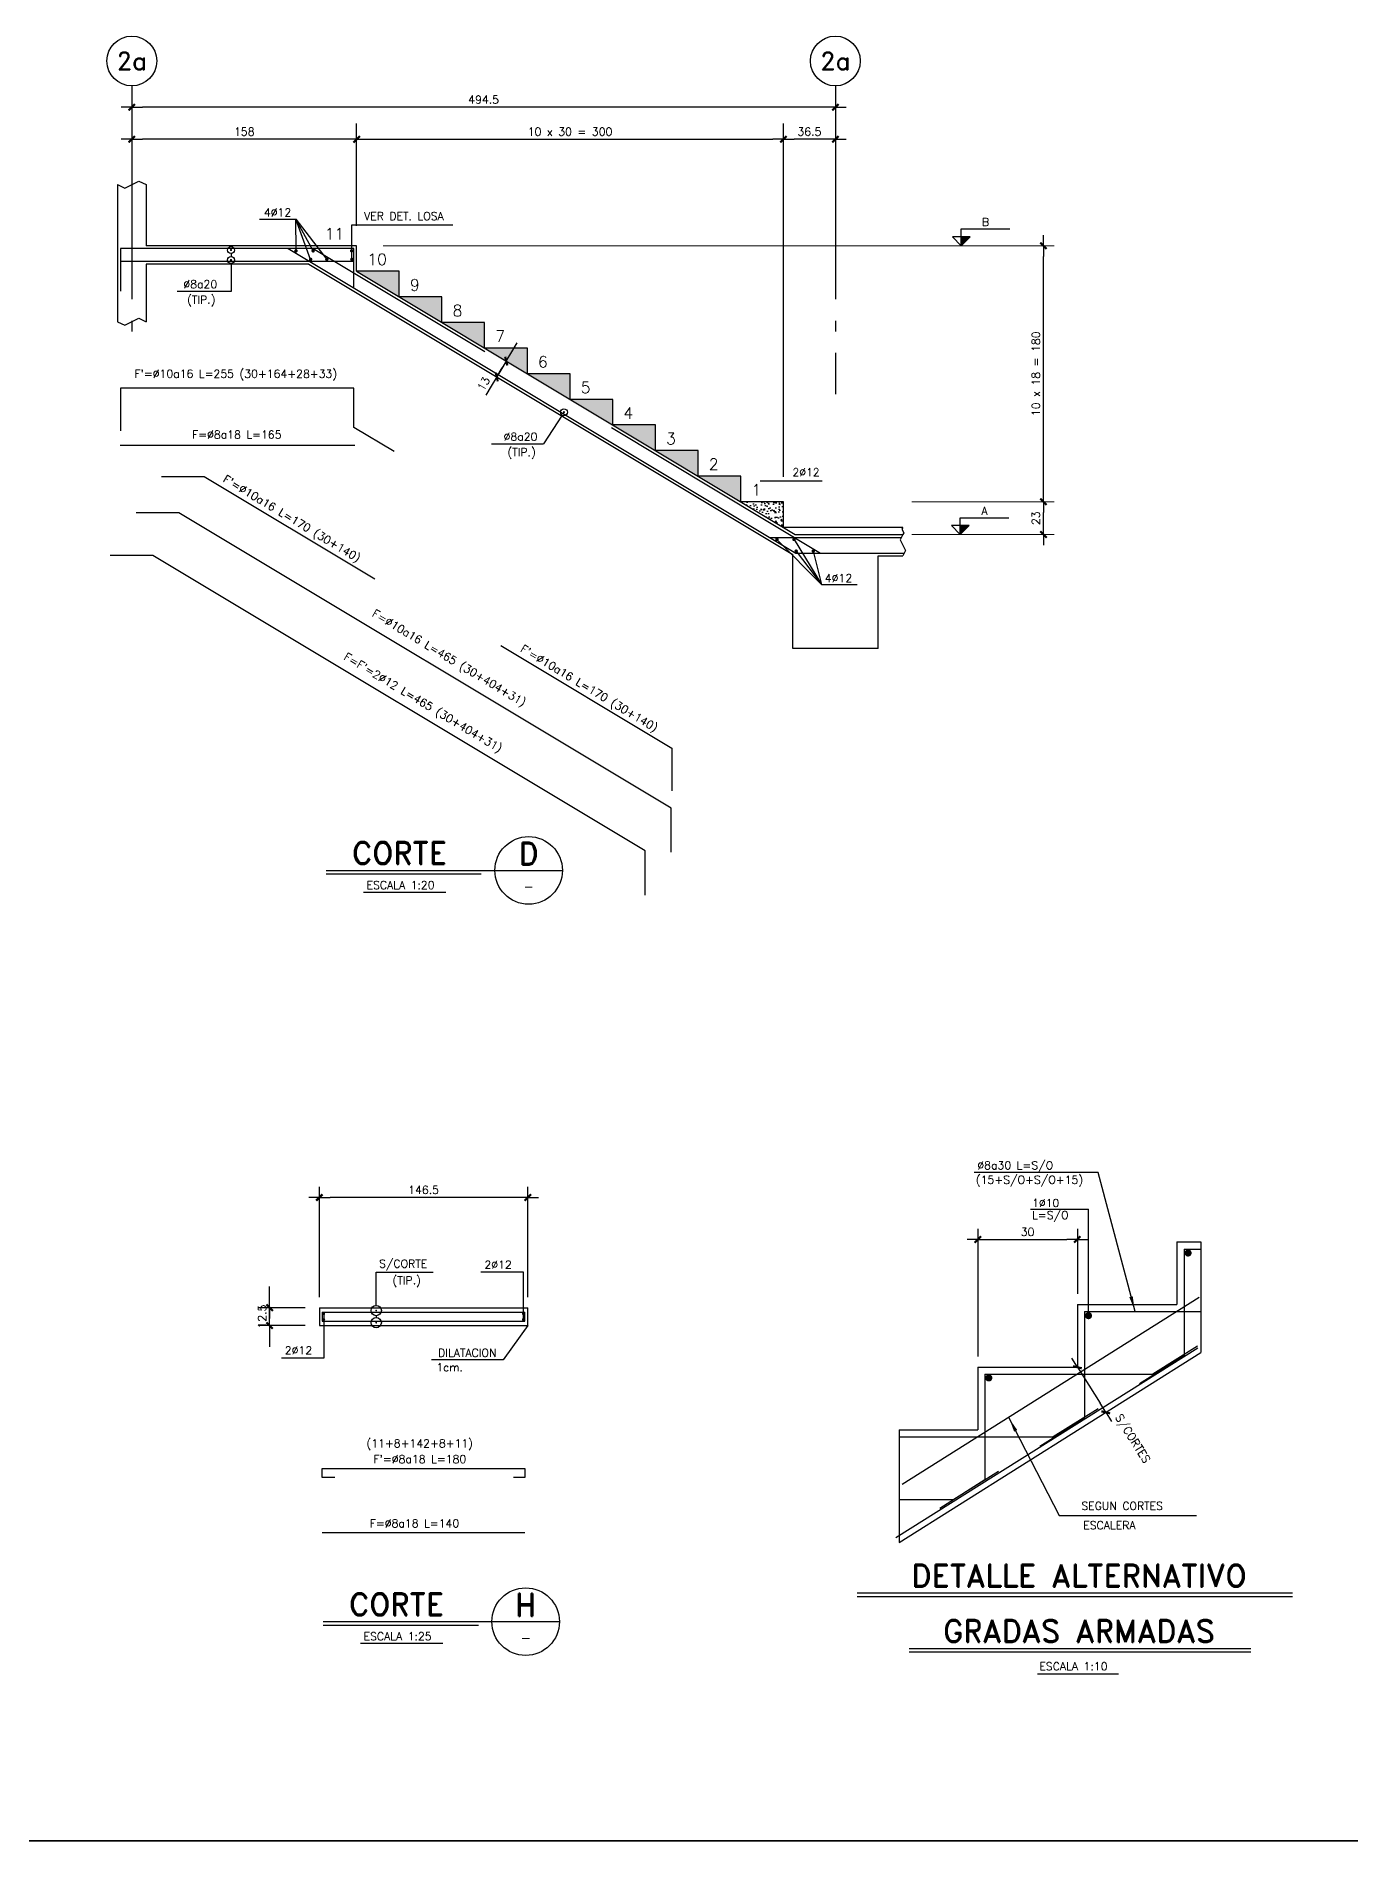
# Model space of a CAD drawing. Extents: x -58 to 5689, y 66 to 4123.
# Drawn here: x 1790 to 3639, y 68 to 2605 of the extents above; entities that cross this region are included whole.
import ezdxf
from ezdxf.enums import TextEntityAlignment as Align

# ---------------------------------------------------------------- set-up
doc = ezdxf.new("R2010")
doc.units = 0
doc.header["$LTSCALE"] = 30
doc.header["$MEASUREMENT"] = 0
doc.linetypes.add('EJES', pattern=[12.5, 10, -1, 0.5, -1])
doc.layers.get('0').update_dxf_attribs({"linetype": 'CONTINUOUS'})
for name, color, linetype in [('CONTORNOS', 3, 'CONTINUOUS'), ('RLA-CORTES', 5, 'CONTINUOUS'), ('RLA-EJES', 1, 'EJES'), ('RLA-FE', 7, 'CONTINUOUS'), ('RLA-FORMATO', 7, 'CONTINUOUS'), ('RLA-GRADAS', 3, 'CONTINUOUS'), ('RLA-TEXTOS-SM', 3, 'CONTINUOUS'), ('RLA-TEXTOS1', 9, 'CONTINUOUS'), ('TEXTOS-SM', 3, 'CONTINUOUS')]:
    doc.layers.add(name, color=color, linetype=linetype)
doc.styles.add('ROMAND', font='romand', dxfattribs={"height": 31.5})
doc.styles.add('ROMANS', font='romans.shx', dxfattribs={"height": 11.25})
doc.styles.add('ROMANS0', font='romans.shx')
doc.styles.add('SIETE50', font='ROMAND.SHX', dxfattribs={"height": 31.5})
doc.linetypes.add('LCORTE25', pattern='A,1.2,[136,ltypeshp.shx,S=0.2,R=0,X=0,Y=0],-0.8,1.12', length=3.12)
doc.dimstyles.new('ING10', dxfattribs={"dimscale": 50, "dimtxt": 11.25, "dimasz": 0.3, "dimexe": 0, "dimexo": 0, "dimgap": 0.1, "dimtad": 1, "dimdec": 1, "dimlfac": 0.2, "dimzin": 12, "dimdsep": 46, "dimtxsty": 'ROMANS', "dimblk": 'TICK1', "dimcen": 0.09, "dimclrd": 2, "dimclre": 1, "dimclrt": 3, "dimadec": 0, "dimazin": 0, "dimtfac": 1, "dimtdec": 1, "dimtix": 1, "dimtmove": 2, "dimatfit": 3, "dimldrblk": 'TICK1', "dimfxl": 0, "dimfxlon": 1, "dimtolj": 1, "dimtzin": 0, "dimarcsym": 0})
doc.dimstyles.new('ING25', dxfattribs={"dimscale": 50, "dimtxt": 0.27, "dimasz": 0.3, "dimexe": 0, "dimexo": 0, "dimgap": 0.1, "dimtad": 1, "dimdec": 1, "dimlfac": 0.5, "dimzin": 12, "dimdsep": 46, "dimtxsty": 'ROMANS', "dimblk": 'TICK1', "dimcen": 0.09, "dimclrd": 2, "dimclre": 1, "dimclrt": 3, "dimadec": 0, "dimazin": 0, "dimtfac": 1, "dimtdec": 1, "dimtix": 1, "dimtmove": 2, "dimatfit": 3, "dimldrblk": 'TICK1', "dimfxl": 0, "dimfxlon": 1, "dimtolj": 1, "dimtzin": 0, "dimarcsym": 0})

# ---------------------------------------------------------------- blocks, each defined once
blk = doc.blocks.new('TICK1')
at = {"color": 2}
for points in [[(0, 0), (-1, 0)], [(0, 0), (1, 0)]]:
    blk.add_lwpolyline(points, dxfattribs=at)
at = {"color": 2, "const_width": 0.2}
blk.add_lwpolyline([(-0.3, -0.3), (0.3, 0.3)], dxfattribs=at)
blk = doc.blocks.new('*D11')
at = {"layer": 'RLA-CORTES', "color": 2, "lineweight": -2, "transparency": 16777216}
blk.add_line((3262.1, 721.2), (3286, 683.2), dxfattribs=at)
at = {"layer": 'RLA-CORTES', "color": 2, "lineweight": -2, "transparency": 16777216, "xscale": 15, "yscale": 15, "zscale": 15}
for p, rotation in [((3254.1, 733.9), 122.1669440745156), ((3294, 670.5), 302.1669440745156)]:
    blk.add_blockref('TICK1', p, dxfattribs=dict(at, rotation=rotation))
at = {"layer": 'RLA-CORTES', "color": 3, "transparency": 16777216, "insert": (3330.6, 632.7), "char_height": 11.25, "attachment_point": 5, "rotation": 302.1669, "style": 'ROMANS'}
blk.add_mtext('\\A1;S/CORTES', dxfattribs=at)
blk = doc.blocks.new('Flecha')
at = {"color": 2}
blk.add_lwpolyline([(1.2, 0, 0, 2.5, 0), (10.8, 0, 2.5, 2.5, 0)], format="xyseb", dxfattribs=at)
blk = doc.blocks.new('*D12')
at = {"layer": 'RLA-CORTES', "color": 2, "lineweight": -2, "transparency": 16777216}
blk.add_line((3129.1, 913.5), (3239.1, 913.5), dxfattribs=at)
at = {"layer": 'RLA-CORTES', "color": 2, "lineweight": -2, "transparency": 16777216, "xscale": 15, "yscale": 15, "zscale": 15, "rotation": 180}
blk.add_blockref('TICK1', (3114.1, 913.5), dxfattribs=at)
at = {"layer": 'RLA-CORTES', "color": 2, "lineweight": -2, "transparency": 16777216, "xscale": 15, "yscale": 15, "zscale": 15}
blk.add_blockref('TICK1', (3254.1, 913.5), dxfattribs=at)
at = {"layer": 'RLA-CORTES', "color": 3, "transparency": 16777216, "insert": (3184.1, 924.1), "char_height": 11.25, "attachment_point": 5, "style": 'ROMANS'}
blk.add_mtext('\\A1;30', dxfattribs=at)
blk = doc.blocks.new('*D17')
at = {"layer": 'RLA-CORTES', "color": 2, "lineweight": -2, "transparency": 16777216}
blk.add_line((2466.5, 972.5), (2203.5, 972.5), dxfattribs=at)
at = {"layer": 'RLA-CORTES', "color": 2, "lineweight": -2, "transparency": 16777216, "xscale": 15, "yscale": 15, "zscale": 15, "rotation": 180}
blk.add_blockref('TICK1', (2188.5, 972.5), dxfattribs=at)
at = {"layer": 'RLA-CORTES', "color": 2, "lineweight": -2, "transparency": 16777216, "xscale": 15, "yscale": 15, "zscale": 15}
blk.add_blockref('TICK1', (2481.5, 972.5), dxfattribs=at)
at = {"layer": 'RLA-CORTES', "color": 3, "transparency": 16777216, "insert": (2335, 983.2), "char_height": 11.25, "attachment_point": 5, "style": 'ROMANS'}
blk.add_mtext('\\A1;146.5', dxfattribs=at)
blk = doc.blocks.new('T-CORTE')
at = {"color": 6}
for p, q in [((-169.7, -4.9), (162.3, -4.9)), ((-169.7, -9.9), (48.3, -9.9))]:
    blk.add_line(p, q, dxfattribs=at)
at = {"color": 3}
blk.add_line((-117.3, -35.3), (-1.8, -35.3), dxfattribs=at)
blk.add_circle((114.8, -4.9), 47.5, dxfattribs=at)
at = {"color": 6, "style": 'SIETE50'}
blk.add_text('CORTE', height=31.5, dxfattribs=at).set_placement((-133.4, 3.7))
blk.add_attdef('A', text='', height=31.5, dxfattribs=at).set_placement((114.9, 18.7), align=Align.MIDDLE_CENTER)
at = {"color": 3, "style": 'ROMANS'}
blk.add_attdef('ESCALA', (-113, -31.1), '', height=11.2, dxfattribs=at)
blk.add_attdef('-', text='', height=13, dxfattribs=at).set_placement((115, -27.7), align=Align.MIDDLE)
blk = doc.blocks.new('*D18')
at = {"layer": 'RLA-CORTES', "color": 2, "lineweight": -2, "transparency": 16777216}
for p, q in [((2118.6, 832.5), (2118.6, 847.5)), ((2118.6, 792.5), (2118.6, 817.5)), ((2118.6, 777.5), (2118.6, 762.5))]:
    blk.add_line(p, q, dxfattribs=at)
at = {"layer": 'RLA-CORTES', "color": 2, "lineweight": -2, "transparency": 16777216, "xscale": 15, "yscale": 15, "zscale": 15}
for p, rotation in [((2118.6, 817.5), 270), ((2118.6, 792.5), 90)]:
    blk.add_blockref('TICK1', p, dxfattribs=dict(at, rotation=rotation))
at = {"layer": 'RLA-CORTES', "color": 3, "transparency": 16777216, "insert": (2108, 805), "char_height": 11.25, "attachment_point": 5, "rotation": 90, "style": 'ROMANS'}
blk.add_mtext('\\A1;12.5', dxfattribs=at)
blk = doc.blocks.new('*D52')
at = {"layer": 'RLA-CORTES', "color": 2, "lineweight": -2, "transparency": 16777216}
blk.add_line((2255.9, 2459.9), (2825.9, 2459.9), dxfattribs=at)
at = {"layer": 'RLA-CORTES', "color": 2, "lineweight": -2, "transparency": 16777216, "xscale": 15, "yscale": 15, "zscale": 15, "rotation": 180}
blk.add_blockref('TICK1', (2240.9, 2459.9), dxfattribs=at)
at = {"layer": 'RLA-CORTES', "color": 2, "lineweight": -2, "transparency": 16777216, "xscale": 15, "yscale": 15, "zscale": 15}
blk.add_blockref('TICK1', (2840.9, 2459.9), dxfattribs=at)
at = {"layer": 'RLA-CORTES', "color": 3, "transparency": 16777216, "insert": (2540.9, 2470.6), "char_height": 11.25, "attachment_point": 5, "style": 'ROMANS'}
blk.add_mtext('\\A1;10 x 30 = 300', dxfattribs=at)
blk = doc.blocks.new('*D53')
at = {"layer": 'RLA-CORTES', "color": 2, "lineweight": -2, "transparency": 16777216}
blk.add_line((2225.9, 2459.9), (1939.9, 2459.9), dxfattribs=at)
at = {"layer": 'RLA-CORTES', "color": 2, "lineweight": -2, "transparency": 16777216, "xscale": 15, "yscale": 15, "zscale": 15, "rotation": 180}
blk.add_blockref('TICK1', (1924.9, 2459.9), dxfattribs=at)
at = {"layer": 'RLA-CORTES', "color": 2, "lineweight": -2, "transparency": 16777216, "xscale": 15, "yscale": 15, "zscale": 15}
blk.add_blockref('TICK1', (2240.9, 2459.9), dxfattribs=at)
at = {"layer": 'RLA-CORTES', "color": 3, "transparency": 16777216, "insert": (2082.9, 2470.6), "char_height": 11.25, "attachment_point": 5, "style": 'ROMANS'}
blk.add_mtext('\\A1;158', dxfattribs=at)
blk = doc.blocks.new('*D54')
at = {"layer": 'RLA-CORTES', "color": 2, "lineweight": -2, "transparency": 16777216}
blk.add_line((2898.9, 2504.9), (1939.9, 2504.9), dxfattribs=at)
at = {"layer": 'RLA-CORTES', "color": 2, "lineweight": -2, "transparency": 16777216, "xscale": 15, "yscale": 15, "zscale": 15, "rotation": 180}
blk.add_blockref('TICK1', (1924.9, 2504.9), dxfattribs=at)
at = {"layer": 'RLA-CORTES', "color": 2, "lineweight": -2, "transparency": 16777216, "xscale": 15, "yscale": 15, "zscale": 15}
blk.add_blockref('TICK1', (2913.9, 2504.9), dxfattribs=at)
at = {"layer": 'RLA-CORTES', "color": 3, "transparency": 16777216, "insert": (2419.4, 2515.6), "char_height": 11.25, "attachment_point": 5, "style": 'ROMANS'}
blk.add_mtext('\\A1;494.5', dxfattribs=at)
blk = doc.blocks.new('EJE-1')
at = {"color": 3, "linetype": 'Continuous'}
blk.add_circle((0, 0), 35, dxfattribs=at)
at = {"color": 5, "linetype": 'Continuous', "style": 'ROMAND'}
blk.add_attdef('0', text='', height=25, dxfattribs=at).set_placement((0.2, 0), align=Align.MIDDLE)
blk = doc.blocks.new('nivel-el')
at = {"linetype": 'Continuous'}
blk.add_hatch(color=1, dxfattribs=at).paths.add_polyline_path([(0, 0), (12.5, 12.5), (0, 12.5)])
at = {"color": 3}
blk.add_lwpolyline([(0, 0), (12.5, 12.5), (0, 12.5), (-12.5, 12.5), (0, 0), (0, 12.5), (0, 23.6), (68.4, 23.6)], dxfattribs=at)
at = {"color": 3, "style": 'ROMANS'}
blk.add_attdef('%%P0.00', text='', height=11.2, dxfattribs=at).set_placement((34, 27.7), align=Align.CENTER)
blk = doc.blocks.new('*D55')
at = {"layer": 'RLA-CORTES', "color": 2, "lineweight": -2, "transparency": 16777216}
blk.add_line((3206.4, 1965.3), (3206.4, 2295.3), dxfattribs=at)
at = {"layer": 'RLA-CORTES', "color": 2, "lineweight": -2, "transparency": 16777216, "xscale": 15, "yscale": 15, "zscale": 15}
for p, rotation in [((3206.4, 2310.3), 90), ((3206.4, 1950.3), 270)]:
    blk.add_blockref('TICK1', p, dxfattribs=dict(at, rotation=rotation))
at = {"layer": 'RLA-CORTES', "color": 3, "transparency": 16777216, "insert": (3195.8, 2130.3), "char_height": 11.25, "attachment_point": 5, "rotation": 90, "style": 'ROMANS'}
blk.add_mtext('\\A1;10 x 18 = 180', dxfattribs=at)
blk = doc.blocks.new('*D56')
at = {"layer": 'RLA-CORTES', "color": 2, "lineweight": -2, "transparency": 16777216}
blk.add_line((3206.4, 1919.3), (3206.4, 1935.3), dxfattribs=at)
at = {"layer": 'RLA-CORTES', "color": 2, "lineweight": -2, "transparency": 16777216, "xscale": 15, "yscale": 15, "zscale": 15}
for p, rotation in [((3206.4, 1950.3), 90), ((3206.4, 1904.3), 270)]:
    blk.add_blockref('TICK1', p, dxfattribs=dict(at, rotation=rotation))
at = {"layer": 'RLA-CORTES', "color": 3, "transparency": 16777216, "insert": (3195.8, 1927.3), "char_height": 11.25, "attachment_point": 5, "rotation": 90, "style": 'ROMANS'}
blk.add_mtext('\\A1;23', dxfattribs=at)
blk = doc.blocks.new('*D61')
at = {"layer": 'RLA-CORTES', "color": 2, "lineweight": -2, "transparency": 16777216}
for p, q in [((2459, 2161), (2466.7, 2173.9)), ((2451.2, 2148.1), (2437.9, 2125.8)), ((2430.1, 2113), (2422.4, 2100.1))]:
    blk.add_line(p, q, dxfattribs=at)
at = {"layer": 'RLA-CORTES', "color": 2, "lineweight": -2, "transparency": 16777216, "xscale": 15, "yscale": 15, "zscale": 15}
for p, rotation in [((2451.2, 2148.1), 239.0362434680275), ((2437.9, 2125.8), 59.03624346802755)]:
    blk.add_blockref('TICK1', p, dxfattribs=dict(at, rotation=rotation))
at = {"layer": 'RLA-CORTES', "color": 3, "transparency": 16777216, "insert": (2419.4, 2116.2), "char_height": 11.25, "attachment_point": 5, "rotation": 59.0362, "style": 'ROMANS'}
blk.add_mtext('\\A1;13', dxfattribs=at)
blk = doc.blocks.new('*D67')
at = {"layer": 'RLA-CORTES', "color": 2, "lineweight": -2, "transparency": 16777216}
blk.add_line((2898.9, 2459.9), (2855.9, 2459.9), dxfattribs=at)
at = {"layer": 'RLA-CORTES', "color": 2, "lineweight": -2, "transparency": 16777216, "xscale": 15, "yscale": 15, "zscale": 15, "rotation": 180}
blk.add_blockref('TICK1', (2840.9, 2459.9), dxfattribs=at)
at = {"layer": 'RLA-CORTES', "color": 2, "lineweight": -2, "transparency": 16777216, "xscale": 15, "yscale": 15, "zscale": 15}
blk.add_blockref('TICK1', (2913.9, 2459.9), dxfattribs=at)
at = {"layer": 'RLA-CORTES', "color": 3, "transparency": 16777216, "insert": (2877.4, 2470.6), "char_height": 11.25, "attachment_point": 5, "style": 'ROMANS'}
blk.add_mtext('\\A1;36.5', dxfattribs=at)

msp = doc.modelspace()

# ---------------------------------------------------------------- hatches: boundary and pattern name
at = {"layer": 'RLA-GRADAS'}
h = msp.add_hatch(dxfattribs=at)
h.set_pattern_fill('AR-CONC', color=1, scale=2, style=0)
h.set_pattern_definition([(50, (-6835.581, -674.878), (14.345204, -1.255043), [1.5, -16.5]), (355, (-6835.581, -674.878), (-2.775027, 15.043843), [1.2, -13.2]), (100.45144, (-6834.386, -674.982), (11.570177, 13.7888), [1.274804, -14.022842]), (46.1842, (-6835.581, -670.878), (21.344827, -3.310386), [2.25, -24.75]), (96.63564, (-6833.802, -671.154), (18.69324, 19.48237), [1.912207, -21.034275]), (351.18416, (-6835.581, -670.878), (18.69324, 19.48237), [1.8, -19.8]), (21, (-6833.581, -671.878), (11.938141, -8.052378), [1.5, -16.5]), (326, (-6833.581, -671.878), (4.866307, 14.503), [1.2, -13.2]), (71.45144, (-6832.586, -672.549), (16.804448, 6.450623), [1.274804, -14.022842]), (37.5, (-6835.581, -674.8777), (0.243197, 6.657877), [0, -13.04, 0, -13.4, 0, -13.25]), (7.5, (-6835.581, -674.878), (5.261391, 7.888234), [0, -7.64, 0, -12.74, 0, -5.05]), (327.5, (-6840.041, -674.8777), (10.6764487, -0.4510974), [0, -5, 0, -15.6, 0, -20.7]), (317.5, (-6842.041, -674.878), (11.663723, 2.0021), [0, -6.5, 0, -10.36, 0, -14.7])])
h.paths.add_polyline_path([(2780.89, 1986.33), (2720.89, 1986.33), (2780.89, 1950.33)])
h.paths.add_polyline_path([(2720.89, 2022.33), (2660.89, 2022.33), (2720.89, 1986.33)])
h.paths.add_polyline_path([(2660.89, 2058.33), (2600.89, 2058.33), (2660.89, 2022.33)])
h.paths.add_polyline_path([(2600.89, 2094.33), (2540.89, 2094.33), (2600.89, 2058.33)])
h.paths.add_polyline_path([(2540.89, 2130.33), (2480.89, 2130.33), (2540.89, 2094.33)])
h.paths.add_polyline_path([(2480.89, 2166.33), (2420.89, 2166.33), (2480.89, 2130.33)])
h.paths.add_polyline_path([(2420.89, 2202.33), (2360.89, 2202.33), (2420.89, 2166.33)])
h.paths.add_polyline_path([(2360.89, 2238.33), (2300.89, 2238.33), (2360.89, 2202.33)])
h.paths.add_polyline_path([(2300.89, 2274.33), (2240.89, 2274.33), (2300.89, 2238.33)])
h = msp.add_hatch(dxfattribs=at)
h.set_pattern_fill('AR-CONC', color=1, scale=2, style=0)
h.set_pattern_definition([(50, (-6835.581, 2368.324), (14.345204, -1.255043), [1.5, -16.5]), (355, (-6835.581, 2368.324), (-2.775027, 15.043843), [1.2, -13.2]), (100.45144, (-6834.386, 2368.219), (11.570177, 13.7888), [1.274804, -14.022842]), (46.1842, (-6835.581, 2372.324), (21.344827, -3.310386), [2.25, -24.75]), (96.63564, (-6833.802, 2372.048), (18.69324, 19.48237), [1.912207, -21.034275]), (351.18416, (-6835.581, 2372.324), (18.69324, 19.48237), [1.8, -19.8]), (21, (-6833.581, 2371.324), (11.938141, -8.052378), [1.5, -16.5]), (326, (-6833.581, 2371.324), (4.866307, 14.503), [1.2, -13.2]), (71.45144, (-6832.586, 2370.653), (16.804448, 6.450623), [1.274804, -14.022842]), (37.5, (-6835.581, 2368.3236), (0.243197, 6.657877), [0, -13.04, 0, -13.4, 0, -13.25]), (7.5, (-6835.581, 2368.3236), (5.261391, 7.888234), [0, -7.64, 0, -12.74, 0, -5.05]), (327.5, (-6840.041, 2368.3236), (10.6764487, -0.4510974), [0, -5, 0, -15.6, 0, -20.7]), (317.5, (-6842.041, 2368.324), (11.663723, 2.0021), [0, -6.5, 0, -10.36, 0, -14.7])])
h.paths.add_polyline_path([(2780.89, 1950.33), (2840.89, 1914.33), (2840.89, 1950.33)])

# ---------------------------------------------------------------- linework, layer by layer
at = {"layer": 'CONTORNOS', "color": 2}
for points in [[(1904.89, 2396.15), (1914.89, 2391.15), (1934.89, 2401.15), (1944.89, 2396.15)], [(1904.89, 2203.52), (1914.89, 2198.52), (1934.89, 2208.52), (1944.89, 2203.52)], [(3008.7, 1904.33), (3004.95, 1896.83), (3012.45, 1881.83), (3008.7, 1874.33)], [(3008.7, 1914.33), (3007.45, 1911.83), (3009.95, 1906.83), (3008.7, 1904.33)]]:
    msp.add_lwpolyline(points, dxfattribs=at)
at = {"layer": 'RLA-CORTES', "color": 1}
for p, q in [((2240.89, 2338.16), (2240.89, 2482.22)), ((2840.89, 1985.45), (2840.89, 2482.22)), ((2104.43, 2347.78), (2155.27, 2347.78)), ((2179.75, 2303.04), (2155.27, 2347.78)), ((2176.21, 2291.12), (2155.27, 2347.78)), ((2155.27, 2347.78), (2199.01, 2291.12)), ((2155.69, 2303.04), (2155.27, 2347.78)), ((2234.2, 2289.9), (2234.2, 2339.58)), ((2234.2, 2339.58), (2376.22, 2339.58)), ((2064.3, 2299.35), (2064.3, 2295.08)), ((2064.3, 2285.34), (2064.3, 2245.94)), ((2064.3, 2245.94), (1988.78, 2245.94)), ((2529.68, 2072.18), (2503.63, 2031.66)), ((2430.63, 2031.66), (2503.63, 2031.66)), ((2808.06, 1979.58), (2895.28, 1979.58)), ((2894.37, 1834.03), (2831.75, 1897.44)), ((2855.76, 1897.44), (2894.37, 1834.03)), ((2858.83, 1881.07), (2894.37, 1834.03)), ((2882.83, 1881.07), (2894.37, 1834.03)), ((2894.37, 1834.03), (2944.59, 1834.03)), ((3283.15, 1007.64), (3109.06, 1007.64)), ((3335.23, 812), (3283.15, 1007.64)), ((2188.49, 832.53), (2188.49, 987.53)), ((2481.49, 832.53), (2481.49, 987.53)), ((3188.46, 956.25), (3269.83, 956.25)), ((3269.81, 805.3), (3269.86, 956.25)), ((3114.1, 928.51), (3114.1, 748.95)), ((3254.1, 928.51), (3254.1, 837)), ((2268.44, 820.73), (2268.44, 867.52)), ((2268.44, 867.52), (2348.3, 867.52)), ((2475.31, 867.52), (2415.73, 867.52)), ((2475.31, 800.97), (2475.31, 867.52)), ((2168.49, 817.53), (2103.61, 817.53)), ((2168.49, 792.53), (2103.61, 792.53)), ((2194.67, 809.09), (2194.67, 746.53)), ((2268.44, 806.33), (2268.44, 803.73)), ((2481.49, 792.53), (2446.79, 744.48)), ((2194.67, 746.53), (2135.09, 746.53)), ((2446.79, 744.48), (2346.34, 744.48)), ((3157.46, 663.71), (3228.64, 525.63)), ((3228.64, 525.63), (3421.73, 525.63))]:
    msp.add_line(p, q, dxfattribs=at)
at = {"layer": 'RLA-CORTES'}
for p, q in [((1904.89, 2396.15), (1904.89, 2203.52)), ((1944.89, 2396.15), (1944.89, 2310.33)), ((1944.89, 2284.33), (1944.89, 2203.52)), ((2173.69, 2284.33), (1944.89, 2284.33)), ((2173.69, 2284.33), (2853.89, 1876.21)), ((2240.89, 2274.33), (2857.56, 1904.33)), ((2857.56, 1904.33), (3008.7, 1904.33)), ((2853.89, 1744.33), (2853.89, 1876.21)), ((2973.89, 1874.33), (3008.7, 1874.33)), ((2973.89, 1744.33), (2973.89, 1874.33)), ((2973.89, 1744.33), (2853.89, 1744.33)), ((3394.1, 910.05), (3394.1, 822)), ((3394.1, 910.05), (3427.82, 910.05)), ((2188.49, 817.53), (2188.49, 792.53)), ((2188.49, 817.53), (2481.49, 817.53)), ((2481.49, 792.53), (2481.49, 817.53)), ((3254.1, 822), (3394.1, 822)), ((3254.1, 822), (3254.1, 733.95)), ((2188.49, 792.53), (2481.49, 792.53)), ((3003.38, 487.66), (3427.82, 754.61)), ((3114.1, 733.95), (3114.1, 645.9)), ((3114.1, 733.95), (3254.1, 733.95)), ((3003.38, 645.9), (3114.1, 645.9))]:
    msp.add_line(p, q, dxfattribs=at)
at = {"layer": 'RLA-CORTES', "color": 1, "lineweight": 0}
for p, q in [((2278.32, 2310.33), (3221.43, 2310.33)), ((3021.43, 1950.33), (3221.43, 1950.33)), ((3021.43, 1904.33), (3221.43, 1904.33))]:
    msp.add_line(p, q, dxfattribs=at)
at = {"layer": 'RLA-CORTES', "color": 2}
for p, q in [((2236.89, 2306.33), (1908.89, 2306.33)), ((1908.89, 2306.33), (1908.89, 2246.33)), ((2236.89, 2288.33), (1908.89, 2288.33)), ((2144.8, 2306.33), (2858.13, 1878.33)), ((2179.78, 2306.33), (2420.92, 2161.65)), ((2236.89, 2251.08), (2236.89, 2306.33)), ((2599.18, 2054.7), (2893.12, 1878.33)), ((2821.47, 1900.33), (3006.7, 1900.33)), ((2858.13, 1878.33), (3010.7, 1878.33)), ((3404.1, 900.05), (3404.1, 750.1)), ((3404.1, 900.05), (3427.82, 900.05)), ((3007.64, 569.49), (3425.38, 832.22)), ((3264.1, 812), (3264.1, 662.05)), ((3264.1, 812), (3427.82, 812)), ((2999.12, 494.43), (3423.56, 761.38)), ((3423.15, 763.48), (3360.29, 723.95)), ((3404.1, 750.1), (3341.24, 710.57)), ((3124.1, 723.95), (3124.1, 575.4)), ((3124.1, 723.95), (3360.29, 723.95)), ((3264.1, 662.05), (3201.24, 622.52)), ((3283.15, 675.43), (3220.29, 635.9)), ((3003.38, 635.9), (3220.29, 635.9)), ((3143.15, 587.38), (3080.29, 547.85)), ((3124.1, 575.4), (3060.61, 535.47)), ((3003.38, 547.85), (3080.29, 547.85))]:
    msp.add_line(p, q, dxfattribs=at)
at = {"layer": 'RLA-CORTES', "color": 3}
for p, q in [((2840.89, 1950.33), (2780.89, 1950.33)), ((2840.89, 1914.33), (2840.89, 1950.33)), ((3198, 302.94), (3312.1, 302.94))]:
    msp.add_line(p, q, dxfattribs=at)
at = {"layer": 'RLA-CORTES', "color": 1, "linetype": 'LCORTE25'}
for p, q in [((3427.82, 910.05), (3427.82, 754.61)), ((3003.38, 645.9), (3003.38, 487.66))]:
    msp.add_line(p, q, dxfattribs=at)
at = {"layer": 'RLA-CORTES', "color": 2, "linetype": 'Continuous'}
for p, q in [((2192.49, 811.43), (2192.49, 798.63)), ((2192.49, 811.43), (2477.49, 811.43)), ((2192.49, 798.63), (2477.49, 798.63)), ((2477.49, 798.63), (2477.49, 811.43))]:
    msp.add_line(p, q, dxfattribs=at)
at = {"layer": 'RLA-CORTES', "color": 6}
for p, q in [((2944.74, 416.58), (3556.48, 416.58)), ((2944.74, 411.58), (3556.48, 411.58)), ((3017.88, 338.71), (3498.11, 338.71)), ((3017.88, 333.71), (3498.11, 333.71))]:
    msp.add_line(p, q, dxfattribs=at)
at = {"layer": 'RLA-CORTES'}
msp.add_lwpolyline([(2240.89, 2274.33), (2240.89, 2310.33), (1944.89, 2310.33)], dxfattribs=at)
at = {"layer": 'RLA-CORTES', "color": 2}
for points, const_width in [([(2063.68, 2304.65, 1), (2064.92, 2303.8, 1)], 1.5), ([(2063.68, 2289.79, -1), (2064.92, 2290.63, -1)], 1.5), ([(2156.89, 2303.04, 1), (2154.49, 2303.04, 1)], 2.4), ([(2177.41, 2291.12, 1), (2175.01, 2291.12, 1)], 2.4), ([(2180.95, 2303.04, 1), (2178.55, 2303.04, 1)], 2.4), ([(2200.21, 2291.12, 1), (2197.81, 2291.12, 1)], 2.4), ([(2235.16, 2303.04, 1), (2232.76, 2303.04, 1)], 2.4), ([(2235.4, 2291.12, 1), (2233, 2291.12, 1)], 2.4), ([(2532.19, 2075.54, 1), (2532.44, 2077.02, 1)], 1.5), ([(2830.55, 1897.44, -1), (2832.95, 1897.44, -1)], 2.4), ([(2854.56, 1897.44, -1), (2856.96, 1897.44, -1)], 2.4), ([(2860.03, 1881.07, 1), (2857.63, 1881.07, 1)], 2.4), ([(2884.03, 1881.07, 1), (2881.63, 1881.07, 1)], 2.4), ([(3407.23, 894.42, 1), (3412.23, 894.42, 1)], 5), ([(2269.07, 813.52, -1), (2267.82, 813.53, -1)], 1.25), ([(2195.67, 809.09, 1), (2193.67, 809.09, 1)], 2), ([(2195.67, 800.97, -1), (2193.67, 800.97, -1)], 2), ([(2269.07, 796.53, 1), (2267.82, 796.52, 1)], 1.25), ([(2474.31, 809.09, -1), (2476.31, 809.09, -1)], 2), ([(2474.31, 800.97, 1), (2476.31, 800.97, 1)], 2), ([(3267.23, 806.37, 1), (3272.23, 806.37, 1)], 5), ([(3127.11, 718.84, 1), (3132.11, 718.84, 1)], 5)]:
    msp.add_lwpolyline(points, format="xyb", close=True, dxfattribs=dict(at, const_width=const_width))
at = {"layer": 'RLA-CORTES', "color": 3}
msp.add_lwpolyline([(2780.89, 1950.33), (2780.89, 1986.33), (2720.89, 1986.33), (2720.89, 2022.33), (2660.89, 2022.33), (2660.89, 2058.33), (2600.89, 2058.33), (2600.89, 2094.33), (2540.89, 2094.33), (2540.89, 2130.33), (2480.89, 2130.33), (2480.89, 2166.33), (2420.89, 2166.33), (2420.89, 2202.33), (2360.89, 2202.33), (2360.89, 2238.33), (2300.89, 2238.33), (2300.89, 2274.33), (2240.89, 2274.33)], dxfattribs=at)
at = {"layer": 'RLA-CORTES', "color": 1}
msp.add_lwpolyline([(3008.7, 1914.33), (2840.89, 1914.33)], dxfattribs=at)
for centre, radius in [((2064.3, 2304.22), 4.87), ((2064.3, 2290.21), 4.87), ((2532.32, 2076.28), 4.87), ((2268.44, 813.53), 7.2), ((2268.44, 796.53), 7.2)]:
    msp.add_circle(centre, radius, dxfattribs=at)
at = {"layer": 'RLA-EJES'}
for p, q in [((1924.89, 2534.94), (1924.89, 2176.63)), ((2913.89, 2534.94), (2913.89, 2101.74))]:
    msp.add_line(p, q, dxfattribs=at)
at = {"layer": 'RLA-FE'}
for points in [[(2293.49, 2020.88), (2236.89, 2054.83), (2236.89, 2110.09), (1908.89, 2110.09), (1908.89, 2050.09)], [(2238.39, 2029.47), (1908.39, 2029.47)], [(2266.51, 1841.46), (2026.41, 1985.52), (1966.41, 1985.52)], [(2683.26, 1457.79), (2683.26, 1519.79), (1991.16, 1935.05), (1931.16, 1935.05)], [(2646.4, 1397.52), (2646.4, 1459.52), (1954.3, 1874.77), (1894.3, 1874.77)], [(2443.75, 1748.19), (2683.85, 1604.13), (2683.85, 1544.13)], [(2210.49, 578.72), (2192.49, 578.72), (2192.49, 591.52), (2477.49, 591.52), (2477.49, 578.72), (2461.49, 578.72)], [(2192.49, 501.52), (2477.49, 501.52)]]:
    msp.add_lwpolyline(points, dxfattribs=at)
at = {"layer": 'RLA-FORMATO', "color": 6, "linetype": 'Continuous'}
for p, q in [((-58.1, 68.1), (5686.9, 68.1)), ((5686.9, 68.1), (426.9, 68.1))]:
    msp.add_line(p, q, dxfattribs=at)

# ---------------------------------------------------------------- block references
at = {"layer": 'CONTORNOS'}
msp.add_blockref('T-CORTE', (2367.88, 1437.1), dxfattribs=at).add_auto_attribs({'ESCALA': 'ESCALA 1:20', 'A': 'D', '-': '-'})
at = {"layer": 'RLA-CORTES'}
for name, p, values in [('nivel-el', (3090.95, 2310.33), {'%%P0.00': 'B'}), ('nivel-el', (3089.54, 1904.33), {'%%P0.00': 'A'}), ('T-CORTE', (2363.7, 381.19), {'ESCALA': 'ESCALA 1:25', 'A': 'H', '-': '-'})]:
    msp.add_blockref(name, p, dxfattribs=at).add_auto_attribs(values)
at = {"layer": 'RLA-CORTES', "color": 1}
for p, xscale, yscale, zscale, rotation in [((3335.17, 812.23), 1.999999999999999, 1.999999999999999, 1.999999999999999, 105.0710617428638), ((3157.46, 663.71), 2, 2, 2, 297.2714740103484)]:
    msp.add_blockref('Flecha', p, dxfattribs=dict(at, xscale=xscale, yscale=yscale, zscale=zscale, rotation=rotation))
at = {"layer": 'RLA-CORTES', "color": 1, "rotation": 236.3102525433731}
msp.add_blockref('Flecha', (2482.17, 793.53), dxfattribs=at)
at = {"layer": 'RLA-EJES'}
for p in [(1924.89, 2569.94), (2913.89, 2569.94)]:
    msp.add_blockref('EJE-1', p, dxfattribs=at).add_auto_attribs({'0': '2a'})

# ---------------------------------------------------------------- texts
at = {"layer": 'RLA-CORTES', "color": 6, "style": 'SIETE50'}
for s, p in [('DETALLE ALTERNATIVO', (3256.47, 425.16)), ('GRADAS ARMADAS', (3256.47, 347.29))]:
    msp.add_text(s, height=31.5, dxfattribs=at).set_placement(p, align=Align.CENTER)
at = {"layer": 'RLA-CORTES', "color": 3, "style": 'ROMANS'}
msp.add_text('ESCALA 1:10', height=11.25, dxfattribs=at).set_placement((3200.6, 307.9))
at = {"layer": 'RLA-GRADAS', "linetype": 'Continuous', "style": 'ROMAND'}
for s, p in [('11', (2195.93, 2319.1)), ('10', (2255.93, 2283.1)), ('9', (2315.93, 2247.1)), ('8', (2375.93, 2211.1)), ('7', (2435.93, 2175.1)), ('6', (2495.93, 2139.1)), ('5', (2555.93, 2103.1)), ('4', (2615.93, 2067.1)), ('3', (2675.93, 2031.1)), ('2', (2735.93, 1995.1)), ('1', (2795.93, 1959.1))]:
    msp.add_text(s, height=16, dxfattribs=at).set_placement(p)
at = {"layer": 'RLA-TEXTOS-SM', "style": 'ROMANS0'}
for s, p in [('(11+8+142+8+11)', (2329.66, 621.26)), ("F'=%%C8a18 L=180", (2329.66, 599.12)), ('F=%%C8a18 L=140', (2322.18, 508.85))]:
    msp.add_text(s, height=11.2, rotation=360, dxfattribs=at).set_placement(p, align=Align.CENTER)
at = {"layer": 'RLA-TEXTOS1', "style": 'ROMANS'}
for s, p in [('4%%C12', (2129.74, 2351.58)), ('VER DET. LOSA', (2307.37, 2346.28)), ('2%%C12', (2872.68, 1986.28)), ('4%%C12', (2918.33, 1837.53))]:
    msp.add_text(s, height=11.2, dxfattribs=at).set_placement(p, align=Align.CENTER)
for s, p in [('%%C8a20', (2021.1, 2250.58)), ('(TIP.)', (2022.5, 2228.81)), ('%%C8a20', (2471.32, 2036.3)), ('(TIP.)', (2472.83, 2014.52)), ('(TIP.)', (2311.27, 850.39)), (' 1cm.', (2367.8, 728.19)), (' DILATACION', (2392.65, 748.53))]:
    msp.add_text(s, height=11.2, rotation=0.00692, dxfattribs=at).set_placement(p, align=Align.CENTER)
for s, rotation, p in [('%%C8a30 L=S/O', 359.99308, (3113.52, 1012.03)), ('(15+S/O+S/O+15)', 359.99308, (3111.49, 991.73)), ('1%%c10', 359.99308, (3190.36, 959.16)), ('L=S/O', 359.99308, (3190.36, 942.06)), ('S/CORTE', 0.00692, (2272.49, 873.79)), ('2%%c12', 0.00692, (2420.58, 872.45)), ('2%%c12', 0.00692, (2139.95, 752.03)), ('SEGUN CORTES ', 359.99308, (3259.71, 533.42)), ('ESCALERA', 359.99308, (3262.44, 506.17))]:
    msp.add_text(s, height=11.2, rotation=rotation, dxfattribs=at).set_placement(p)
at = {"layer": 'TEXTOS-SM', "style": 'ROMANS0'}
for s, p in [("F'=%%C10a16 L=255 (30+164+28+33)", (2070.92, 2124.68)), ('F=%%C8a18 L=165', (2072.39, 2039.19))]:
    msp.add_text(s, height=11.2, dxfattribs=at).set_placement(p, align=Align.CENTER)
for s, p in [("F'=%%C10a16 L=170 (30+140)", (2146.98, 1922.14)), ('F=%%C10a16 L=465 (30+404+31)', (2368.1, 1726.17)), ("F=F'=2%%C12 L=465 (30+404+31)", (2331.49, 1663.48)), ("F'=%%C10a16 L=170 (30+140)", (2564.99, 1683.56))]:
    msp.add_text(s, height=11.2, rotation=329.03624, dxfattribs=at).set_placement(p, align=Align.CENTER)

# ---------------------------------------------------------------- dimensions: what is measured, and where the dimension line sits
at = {"layer": 'RLA-CORTES', "color": 2}
for base, p1, p2, angle, picture, middle in [((1924.89, 2504.94), (2913.89, 2504.94), (1924.89, 2504.94), 180, '*D54', (2419.39, 2515.56)), ((1924.89, 2459.94), (2240.89, 2459.94), (1924.89, 2459.94), 180, '*D53', (2082.89, 2470.56)), ((2840.89, 2459.94), (2913.89, 2459.94), (2840.89, 2459.94), 180, '*D67', (2877.39, 2470.56)), ((3206.43, 1950.33), (3202.26, 1904.33), (3202.26, 1950.33), 90, '*D56', (3195.81, 1927.33)), ((2118.61, 817.53), (2118.61, 792.53), (2118.61, 817.53), 90, '*D18', (2107.99, 805.03))]:
    dim = msp.add_linear_dim(base=base, p1=p1, p2=p2, angle=angle, dimstyle='ING25', dxfattribs=at)
    dim.commit()
    dim.dimension.update_dxf_attribs({"geometry": picture, "text_midpoint": middle})
dim = msp.add_linear_dim(base=(2840.89, 2459.94), p1=(2240.89, 2459.94), p2=(2840.89, 2459.94), text='10 x 30 = <>', dimstyle='ING25', dxfattribs=at)
dim.commit()
dim.dimension.update_dxf_attribs({"geometry": '*D52', "text_midpoint": (2540.89, 2470.56)})
dim = msp.add_linear_dim(base=(3206.43, 2310.33), p1=(3185.7, 1950.33), p2=(3185.7, 2310.33), angle=90, text='10 x 18 = <>', dimstyle='ING25', dxfattribs=at)
dim.commit()
dim.dimension.update_dxf_attribs({"geometry": '*D55', "text_midpoint": (3195.81, 2130.33)})
dim = msp.add_linear_dim(base=(2437.86, 2125.83), p1=(2451.23, 2148.13), p2=(2437.86, 2125.83), angle=239.03624, dimstyle='ING25', dxfattribs=at)
dim.commit()
dim.dimension.update_dxf_attribs({"geometry": '*D61', "text_midpoint": (2419.43, 2116.22), "dimtype": 161})
dim = msp.add_linear_dim(base=(2188.49, 972.53), p1=(2481.49, 972.53), p2=(2188.49, 972.53), dimstyle='ING25', dxfattribs=at)
dim.commit()
dim.dimension.update_dxf_attribs({"geometry": '*D17', "text_midpoint": (2334.99, 983.15)})
at = {"layer": 'RLA-CORTES'}
dim = msp.add_linear_dim(base=(3254.1, 913.51), p1=(3114.1, 907.95), p2=(3254.1, 907.95), text='30', dimstyle='ING10', dxfattribs=at)
dim.commit()
dim.dimension.update_dxf_attribs({"geometry": '*D12', "text_midpoint": (3184.1, 924.13)})
dim = msp.add_linear_dim(base=(3294.03, 670.46), p1=(3261.88, 738.84), p2=(3301.81, 675.35), angle=302.16694, text='S/CORTES', dimstyle='ING10', dxfattribs=at)
dim.commit()
dim.dimension.update_dxf_attribs({"geometry": '*D11', "text_midpoint": (3330.61, 632.72), "dimtype": 161})

doc.saveas('drawing.dxf')
